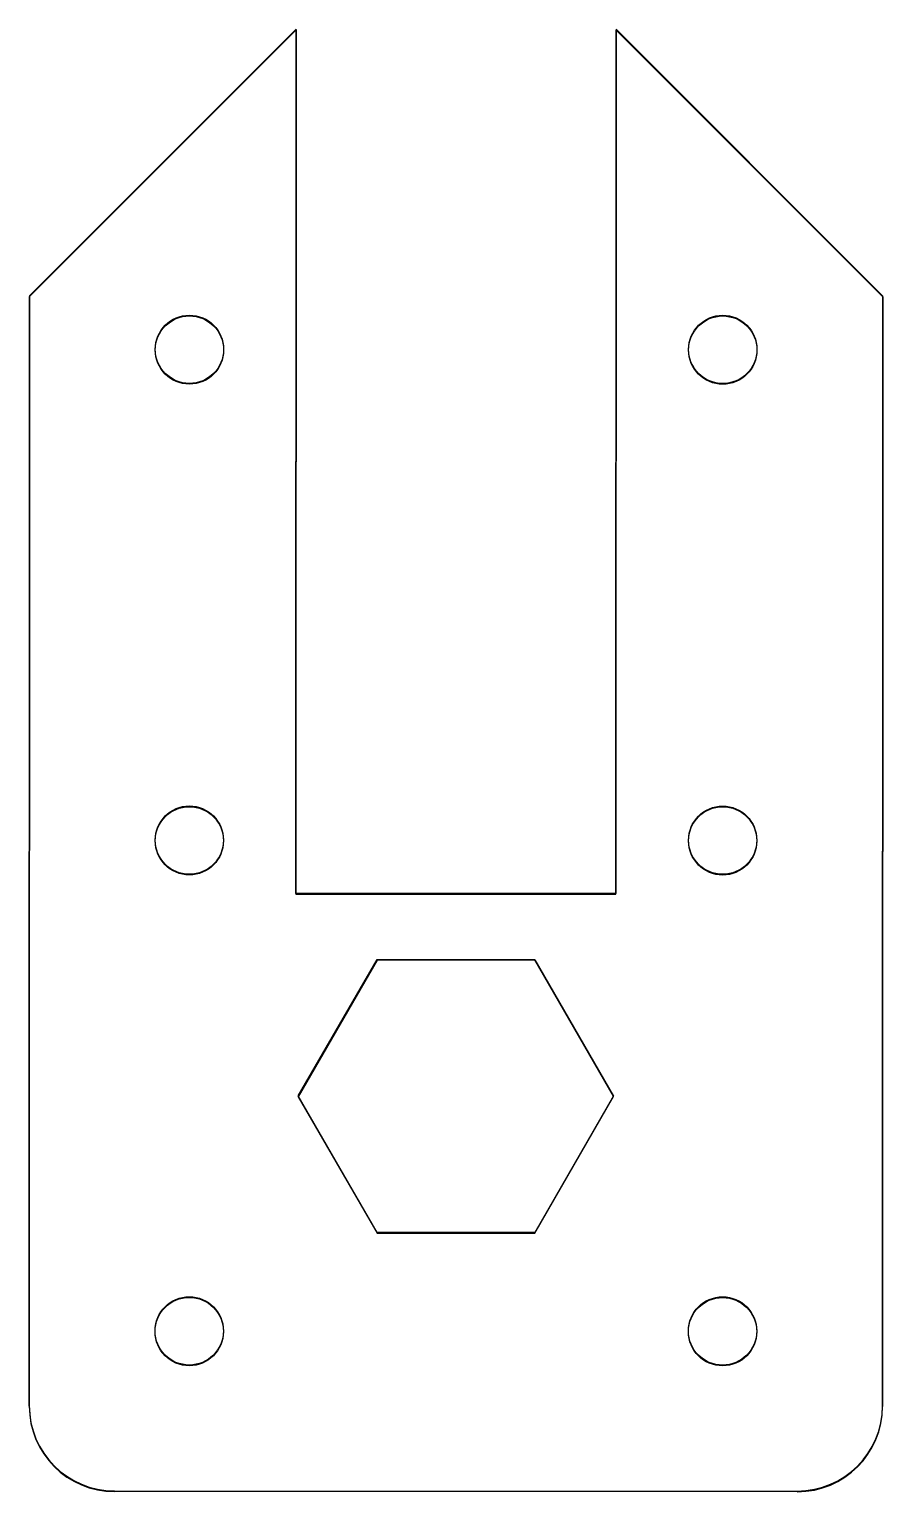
# Model space of a CAD drawing. Extents: x 0 to 40, y -63.5 to 5.
import ezdxf

# ---------------------------------------------------------------- set-up
doc = ezdxf.new("R2010")
doc.units = 0

msp = doc.modelspace()

# ---------------------------------------------------------------- linework, layer by layer
at = {"layer": 'layer0'}
for points in [[(12.522, 5.002, -0.158), (0.02, -7.496, -0.11)], [(0.02, -7.53, -9.11), (12.522, 4.968, -9.158)], [(12.515, -35.498, -0.005), (12.522, 5.002, -0.158)], [(12.522, 4.968, -9.158), (12.515, -35.532, -9.005)], [(27.522, 4.999, -0.158), (27.515, -35.5, -0.005)], [(27.515, -35.534, -9.005), (27.522, 4.965, -9.158)], [(40.02, -7.503, -0.11), (27.522, 4.999, -0.158)], [(27.522, 4.965, -9.158), (40.02, -7.537, -9.11)], [(0.02, -7.496, -0.11), (0.011, -59.496, 0.086)], [(0.011, -59.53, -8.914), (0.02, -7.53, -9.11)], [(40.011, -59.502, 0.086), (40.02, -7.503, -0.11)], [(40.02, -7.537, -9.11), (40.011, -59.536, -8.914)], [(27.515, -35.5, -0.005), (12.515, -35.498, -0.005)], [(12.515, -35.532, -9.005), (27.515, -35.534, -9.005)], [(12.624, -44.989, 0.034), (16.318, -38.589, 0.01)], [(16.318, -38.622, -8.99), (12.624, -45.023, -8.965)], [(16.318, -38.589, 0.01), (23.708, -38.587, 0.01)], [(23.708, -38.621, -8.99), (16.318, -38.622, -8.99)], [(23.708, -38.587, 0.01), (27.404, -44.987, 0.034)], [(27.404, -45.02, -8.965), (23.708, -38.621, -8.99)], [(16.32, -51.388, 0.059), (12.624, -44.989, 0.034)], [(12.624, -45.023, -8.965), (16.32, -51.422, -8.941)], [(27.404, -44.987, 0.034), (23.71, -51.387, 0.059)], [(23.71, -51.421, -8.941), (27.404, -45.02, -8.965)], [(23.71, -51.387, 0.059), (16.32, -51.388, 0.059)], [(16.32, -51.422, -8.941), (23.71, -51.421, -8.941)], [(4.011, -63.496, 0.101), (36.011, -63.502, 0.101)], [(36.011, -63.536, -8.899), (4.011, -63.53, -8.899)]]:
    msp.add_polyline3d(points, dxfattribs=at)
for centre in [(7.52, -9.997, -0.113), (7.52, -10.031, -9.113), (32.52, -10.001, -0.113), (32.52, -10.035, -9.113), (7.516, -32.997, -0.014), (7.516, -33.031, -9.014), (32.516, -33.001, -0.014), (32.516, -33.035, -9.014), (7.512, -55.997, 0.073), (7.512, -56.031, -8.927), (32.512, -56.001, 0.073), (32.512, -56.035, -8.927)]:
    msp.add_circle(centre, 1.6, dxfattribs=at)
for centre, start, end in [((4.011, -59.496, 0.086), 179.99, 269.99), ((4.011, -59.53, -8.914), 179.99, 269.99), ((36.011, -59.502, 0.086), 269.99, -0.01), ((36.011, -59.536, -8.914), 269.99, -0.01)]:
    msp.add_arc(centre, 4, start, end, dxfattribs=at)

doc.saveas('drawing.dxf')
